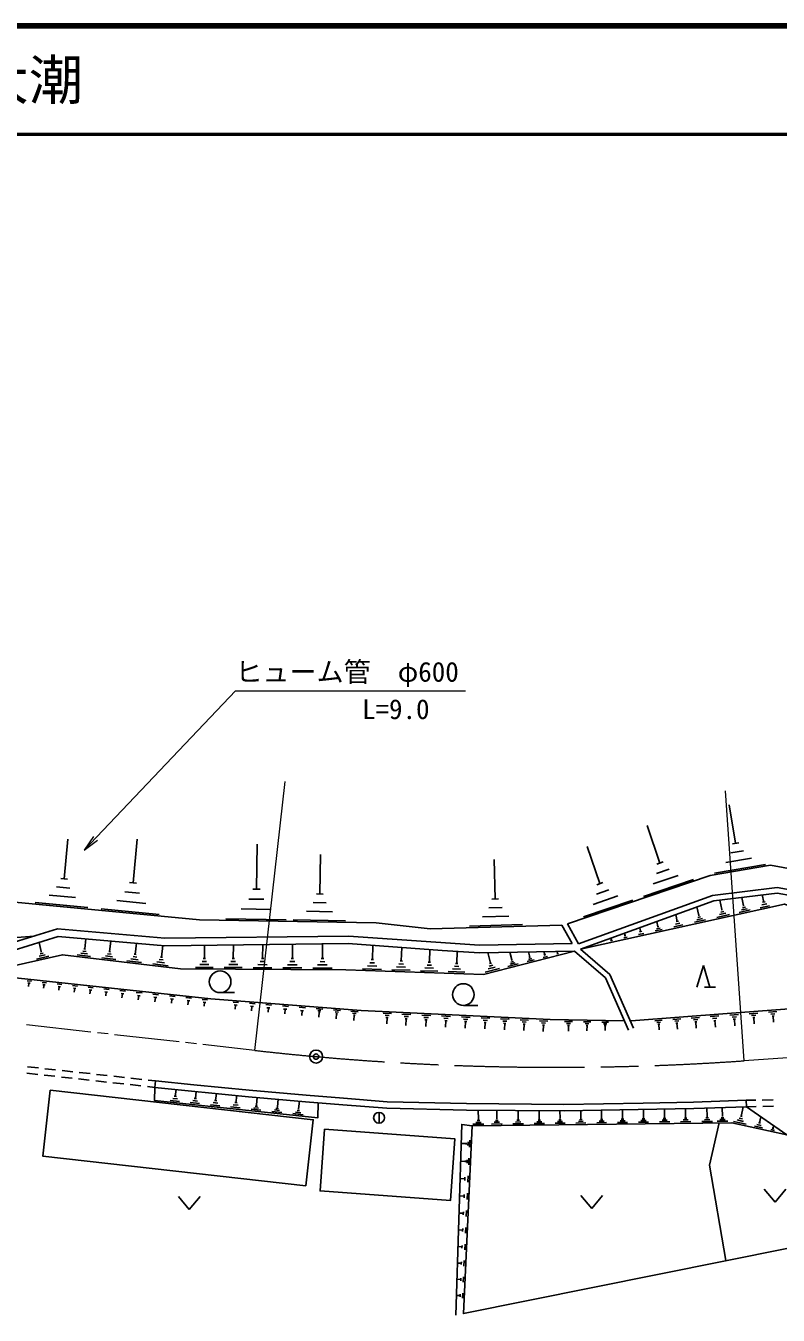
# Model space of a CAD drawing. Units: millimetres, scale not verified. Extents: x 40000 to 680000, y 20000 to 380000.
# Drawn here: x 434746 to 504248, y 260883 to 380000 of the extents above; entities that cross this region are included whole.
import ezdxf
from ezdxf.enums import TextEntityAlignment as Align

# ---------------------------------------------------------------- set-up
doc = ezdxf.new("R2010")
doc.units = ezdxf.units.MM
doc.header["$LTSCALE"] = 1000
doc.header["$PDMODE"] = 32
doc.header["$PDSIZE"] = 500
doc.linetypes.add('CHAIN', pattern=[18.5, 12, -1.5, 3.5, -1.5])
for name, color, linetype, lineweight in [('M-BGD', 7, 'Continuous', 25), ('M-BMK', 2, 'CHAIN', 13), ('M-BMK-SRVR', 3, 'Continuous', 25), ('M-STR-HTXT', 7, 'Continuous', 13), ('M-STR-STRC', 7, 'Continuous', 25), ('M-TTL', 2, 'Continuous', 140), ('M-TTL-LINE', 7, 'Continuous', 50)]:
    doc.layers.add(name, color=color, linetype=linetype, lineweight=lineweight)
doc.layers.add('M-TTL-TXT', color=7, linetype='Continuous')
doc.styles.add('ＭＳ ゴシック', font='')
doc.styles.get('ＭＳ ゴシック').set_extended_font_data('MS Gothic')

# ---------------------------------------------------------------- blocks, each defined once
blk = doc.blocks.new('open_arrow')
at = {"color": 0, "linetype": 'Continuous', "lineweight": -2}
blk.add_lwpolyline([(7.5, 1.25), (0, 0), (7.5, -1.25)], dxfattribs=at)

msp = doc.modelspace()

# ---------------------------------------------------------------- linework, layer by layer
at = {"layer": 'M-BGD'}
for p, q in [((500316, 304484), (499710, 308030)), ((493325, 302656), (492151, 306118)), ((438280, 301203), (438629, 304858)), ((444653, 300837), (445037, 304854)), ((456054, 300238), (456122, 304401)), ((501042, 303797), (499860, 303595)), ((500612, 304534), (500021, 304433)), ((461903, 299795), (461962, 303436)), ((478113, 299335), (478014, 302993)), ((493613, 302754), (493036, 302558)), ((501767, 303110), (499403, 302706)), ((495001, 301509), (492692, 300726)), ((494163, 302083), (493009, 301691)), ((503084, 302524), (498356, 301716)), ((438811, 300333), (437593, 300449)), ((438585, 301174), (437975, 301233)), ((444988, 300805), (444319, 300869)), ((456400, 300233), (455707, 300244)), ((496415, 301131), (491799, 299566)), ((440484, 298534), (435611, 299000)), ((439343, 299463), (436906, 299696)), ((445822, 298924), (443144, 299180)), ((445238, 299881), (443899, 300009)), ((456732, 299302), (455345, 299325)), ((462496, 298975), (461283, 298995)), ((462206, 299790), (461599, 299800)), ((478418, 299343), (477808, 299327)), ((499039, 298349), (498847, 299222)), ((501048, 298714), (500880, 299476)), ((502918, 299053), (502773, 299712)), ((503028, 299077), (502808, 299029)), ((447075, 297904), (441720, 298416)), ((457411, 298365), (454636, 298411)), ((463090, 298156), (460662, 298196)), ((478745, 298539), (477526, 298506)), ((494920, 297267), (494784, 297888)), ((496912, 297816), (496741, 298594)), ((496977, 297830), (496847, 297801)), ((499749, 297895), (498585, 297639)), ((499415, 298025), (498833, 297897)), ((499227, 298187), (498936, 298123)), ((499112, 298365), (498966, 298333)), ((501668, 298318), (500652, 298094)), ((501376, 298431), (500868, 298319)), ((501212, 298572), (500958, 298516)), ((501111, 298728), (500984, 298700)), ((503454, 298711), (502575, 298517)), ((503186, 298882), (502747, 298785)), ((458783, 297418), (453233, 297508)), ((464290, 297327), (459435, 297407)), ((480618, 296963), (475741, 296831)), ((479376, 297743), (476938, 297676)), ((484262, 296912), (485214, 295218)), ((484772, 297025), (485808, 295182)), ((491538, 296336), (491460, 296689)), ((493331, 296651), (493011, 296581)), ((493136, 296776), (493031, 297256)), ((493216, 296793), (493056, 296758)), ((495426, 296944), (494597, 296762)), ((495173, 297106), (494759, 297014)), ((495024, 297290), (494817, 297244)), ((497546, 297411), (496507, 297182)), ((497248, 297527), (496729, 297412)), ((497080, 297671), (496821, 297614)), ((440190, 294714), (440302, 295646)), ((442489, 294470), (442606, 295447)), ((488937, 295516), (488752, 295476)), ((488845, 295496), (488794, 295728)), ((490302, 295817), (489982, 295746)), ((490187, 295959), (490027, 295924)), ((490107, 295942), (490054, 296182)), ((491826, 296152), (491354, 296048)), ((491656, 296362), (491420, 296310)), ((493527, 296526), (492887, 296385)), ((436170, 294480), (435979, 295325)), ((436354, 294324), (436072, 294260)), ((436241, 294496), (436100, 294464)), ((440451, 294263), (439830, 294337)), ((440321, 294489), (440010, 294526)), ((440268, 294705), (440113, 294724)), ((442626, 294233), (442300, 294272)), ((442570, 294460), (442408, 294480)), ((444934, 294209), (444764, 294229)), ((444849, 294219), (444972, 295241)), ((447272, 293961), (447400, 295031)), ((451239, 293831), (451247, 295057)), ((453912, 293833), (453919, 295088)), ((456622, 293836), (456629, 295118)), ((459370, 293838), (459378, 295149)), ((462157, 293841), (462165, 295181)), ((466759, 293734), (466801, 295050)), ((469432, 293608), (469473, 294864)), ((472028, 293485), (472067, 294684)), ((474550, 293366), (474586, 294509)), ((477670, 293391), (477417, 294379)), ((479638, 293701), (479455, 294416)), ((481292, 293961), (481168, 294446)), ((482683, 294180), (482608, 294472)), ((483960, 294300), (483787, 294256)), ((483874, 294278), (483818, 294493)), ((436861, 294044), (435734, 293789)), ((436537, 294168), (435974, 294040)), ((440737, 294019), (439495, 294167)), ((443062, 293741), (441760, 293897)), ((442763, 293997), (442112, 294075)), ((445450, 293455), (444086, 293618)), ((445136, 293723), (444454, 293805)), ((444993, 293971), (444652, 294012)), ((447900, 293162), (446474, 293333)), ((447572, 293443), (446859, 293528)), ((447422, 293702), (447066, 293744)), ((447362, 293950), (447183, 293972)), ((451645, 293283), (450827, 293288)), ((451442, 293557), (451033, 293560)), ((451341, 293830), (451137, 293831)), ((454326, 293273), (453490, 293278)), ((454119, 293553), (453701, 293556)), ((454016, 293833), (453807, 293834)), ((457046, 293263), (456191, 293268)), ((456834, 293550), (456406, 293552)), ((456728, 293835), (456515, 293836)), ((459803, 293253), (458929, 293258)), ((459587, 293546), (459149, 293548)), ((459479, 293838), (459260, 293839)), ((462600, 293243), (461706, 293248)), ((462378, 293542), (461931, 293545)), ((462268, 293840), (462045, 293842)), ((467179, 293135), (466301, 293163)), ((466969, 293434), (466530, 293449)), ((466869, 293730), (466649, 293737)), ((469833, 293036), (468995, 293063)), ((469632, 293322), (469214, 293335)), ((469537, 293604), (469327, 293611)), ((472219, 293212), (471820, 293225)), ((472128, 293482), (471928, 293488)), ((474732, 293106), (474351, 293119)), ((474645, 293363), (474454, 293369)), ((478112, 293037), (477453, 292868)), ((477891, 293214), (477562, 293130)), ((477753, 293413), (477588, 293370)), ((480236, 293347), (479284, 293103)), ((479958, 293445), (479481, 293323)), ((479798, 293573), (479560, 293512)), ((479698, 293716), (479579, 293686)), ((481698, 293721), (481052, 293556)), ((481495, 293841), (481172, 293758)), ((481373, 293982), (481212, 293941)), ((482927, 294036), (482538, 293936)), ((482780, 294205), (482586, 294155)), ((496744, 291203), (497344, 293203)), ((497344, 293203), (497944, 291203)), ((452052, 293008), (450417, 293018)), ((454743, 292992), (453070, 293002)), ((457471, 292976), (455761, 292986)), ((460239, 292959), (458490, 292970)), ((463045, 292942), (461258, 292953)), ((467608, 292828), (465853, 292885)), ((470242, 292743), (468567, 292797)), ((472801, 292660), (471203, 292712)), ((472410, 292940), (471612, 292966)), ((475286, 292580), (473763, 292629)), ((474914, 292846), (474152, 292871)), ((478497, 292902), (477180, 292564)), ((434864, 291779), (435259, 291737)), ((434942, 291571), (435140, 291550)), ((435041, 291560), (435009, 291264)), ((436244, 291632), (436659, 291588)), ((436326, 291414), (436533, 291392)), ((436429, 291403), (436396, 291091)), ((437643, 291484), (438078, 291437)), ((437729, 291255), (437946, 291231)), ((437838, 291243), (437803, 290917)), ((439063, 291333), (439518, 291284)), ((439152, 291093), (439380, 291069)), ((439266, 291081), (439230, 290739)), ((440502, 291180), (440978, 291129)), ((440596, 290929), (440834, 290904)), ((440715, 290917), (440677, 290560)), ((441962, 291025), (442459, 290972)), ((442060, 290763), (442308, 290737)), ((442184, 290750), (442144, 290377)), ((443443, 290868), (443961, 290812)), ((444944, 290708), (445484, 290651)), ((452698, 290690), (454032, 290690)), ((497444, 291203), (498444, 291203)), ((443545, 290595), (443804, 290567)), ((443674, 290581), (443633, 290192)), ((445051, 290424), (445320, 290395)), ((445185, 290410), (445142, 290005)), ((446480, 290545), (447016, 290488)), ((446585, 290262), (446854, 290234)), ((446720, 290248), (446677, 289846)), ((448019, 290381), (448539, 290326)), ((448121, 290107), (448382, 290080)), ((448251, 290093), (448210, 289703)), ((449542, 290220), (450046, 290166)), ((449641, 289954), (449893, 289927)), ((449767, 289941), (449727, 289562)), ((451049, 290059), (451537, 290008)), ((451145, 289802), (451389, 289776)), ((451267, 289789), (451228, 289423)), ((453897, 289814), (454407, 289774)), ((454004, 289549), (454260, 289529)), ((454132, 289539), (454102, 289156)), ((455396, 289696), (455923, 289655)), ((456912, 289577), (457457, 289535)), ((458444, 289457), (459009, 289413)), ((475164, 289506), (476497, 289506)), ((455507, 289422), (455771, 289401)), ((455639, 289412), (455608, 289016)), ((457027, 289294), (457299, 289273)), ((457163, 289283), (457131, 288874)), ((458563, 289164), (458845, 289142)), ((458704, 289153), (458671, 288730)), ((459994, 289336), (460582, 289289)), ((460118, 289030), (460412, 289007)), ((460265, 289018), (460230, 288577)), ((461567, 289212), (462180, 289164)), ((461708, 289047), (462014, 289023)), ((461772, 288888), (461926, 288876)), ((461849, 288882), (461813, 288422)), ((463164, 289087), (463802, 289037)), ((463311, 288915), (463630, 288890)), ((463378, 288749), (463538, 288737)), ((463458, 288743), (463420, 288264)), ((464786, 288960), (465450, 288908)), ((464939, 288781), (465271, 288755)), ((465009, 288608), (465175, 288595)), ((465092, 288602), (465053, 288104)), ((467748, 288788), (468518, 288751)), ((467931, 288587), (468316, 288568)), ((468018, 288389), (468211, 288380)), ((468115, 288385), (468087, 287807)), ((469482, 288705), (470322, 288664)), ((469682, 288485), (470102, 288464)), ((469777, 288269), (469987, 288259)), ((469882, 288264), (469851, 287634)), ((471325, 288616), (472157, 288576)), ((471523, 288398), (471939, 288378)), ((473161, 288527), (473982, 288488)), ((473356, 288312), (473767, 288292)), ((474986, 288439), (475798, 288400)), ((476802, 288352), (477603, 288313)), ((478607, 288265), (479399, 288226)), ((496221, 288335), (496989, 288393)), ((497971, 288467), (498770, 288528)), ((498186, 288282), (498585, 288313)), ((499766, 288603), (500568, 288663)), ((499982, 288417), (500383, 288448)), ((501577, 288739), (502355, 288798)), ((501786, 288560), (502175, 288589)), ((501898, 288373), (502093, 288388)), ((501995, 288380), (502039, 287797)), ((503364, 288874), (504117, 288931)), ((503566, 288700), (503943, 288729)), ((503675, 288519), (503863, 288533)), ((503769, 288526), (503811, 287962)), ((471617, 288185), (471825, 288175)), ((471721, 288180), (471691, 287556)), ((473449, 288102), (473654, 288092)), ((473552, 288097), (473522, 287480)), ((475179, 288227), (475585, 288207)), ((475271, 288019), (475474, 288009)), ((475372, 288014), (475343, 287405)), ((476992, 288142), (477393, 288122)), ((477083, 287936), (477283, 287927)), ((477183, 287931), (477154, 287330)), ((478796, 288057), (479192, 288038)), ((478885, 287854), (479083, 287845)), ((478984, 287849), (478955, 287255)), ((480403, 288178), (481185, 288140)), ((480589, 287973), (480980, 287954)), ((480677, 287773), (480873, 287763)), ((480775, 287768), (480747, 287181)), ((482189, 288092), (482961, 288054)), ((482373, 287889), (482759, 287871)), ((482460, 287691), (482653, 287682)), ((482557, 287687), (482529, 287107)), ((484522, 288020), (485239, 288007)), ((484698, 287837), (485057, 287830)), ((484784, 287656), (484964, 287653)), ((484874, 287654), (484864, 287116)), ((486263, 287988), (486933, 287976)), ((486427, 287817), (486763, 287811)), ((486508, 287648), (486676, 287645)), ((486592, 287647), (486583, 287144)), ((487956, 287957), (488581, 287946)), ((488110, 287798), (488422, 287792)), ((488185, 287641), (488341, 287638)), ((488263, 287639), (488254, 287171)), ((492848, 288080), (493531, 288132)), ((493032, 287923), (493373, 287948)), ((493130, 287758), (493301, 287771)), ((493215, 287765), (493254, 287252)), ((494501, 288205), (495239, 288261)), ((494700, 288035), (495069, 288063)), ((494806, 287857), (494990, 287871)), ((494898, 287864), (494940, 287311)), ((496427, 288158), (496812, 288187)), ((496538, 287973), (496730, 287987)), ((496634, 287980), (496678, 287404)), ((498301, 288090), (498501, 288105)), ((498401, 288098), (498446, 287498)), ((500097, 288225), (500298, 288240)), ((500197, 288232), (500243, 287631)), ((435909, 283724), (434916, 283833)), ((437500, 283548), (436506, 283658)), ((435844, 283127), (434850, 283237)), ((437434, 282952), (436440, 283062)), ((439024, 282777), (438030, 282886)), ((439090, 283373), (438096, 283483)), ((440615, 282601), (439621, 282711)), ((440681, 283197), (439687, 283307)), ((442205, 282426), (441211, 282535)), ((442271, 283022), (441277, 283132)), ((443795, 282250), (442801, 282360)), ((443861, 282847), (442867, 282956)), ((445452, 282671), (444458, 282781)), ((446728, 282530), (446048, 282605)), ((446728, 282530), (446668, 281933)), ((445386, 282075), (444392, 282184)), ((446662, 281934), (445982, 282009)), ((448556, 281100), (448624, 281739)), ((450413, 280907), (450483, 281554)), ((452282, 280713), (452352, 281367)), ((454161, 280517), (454231, 281180)), ((448936, 280629), (448085, 280720)), ((448746, 280864), (448320, 280910)), ((448663, 281088), (448450, 281111)), ((450799, 280429), (449936, 280522)), ((450606, 280668), (450175, 280714)), ((450521, 280895), (450306, 280918)), ((452671, 280229), (451798, 280323)), ((452477, 280471), (452040, 280518)), ((452391, 280701), (452172, 280724)), ((454555, 280028), (453671, 280122)), ((454358, 280272), (453916, 280320)), ((454271, 280505), (454050, 280529)), ((456251, 279999), (455800, 280047)), ((456155, 280161), (455929, 280185)), ((456114, 280317), (456002, 280329)), ((456058, 280323), (456130, 281000)), ((458083, 279964), (457851, 279989)), ((458042, 280125), (457925, 280138)), ((457984, 280132), (458058, 280829)), ((459997, 279930), (459877, 279943)), ((459937, 279937), (460014, 280655)), ((495698, 279237), (495689, 279951)), ((497675, 279275), (497666, 280008)), ((499095, 279292), (499086, 280025)), ((500832, 279246), (501026, 280129)), ((502180, 280753), (501299, 280739)), ((501299, 280739), (501321, 280139)), ((502220, 280154), (501321, 280139)), ((503779, 280779), (502779, 280763)), ((503820, 280181), (502820, 280164)), ((456461, 279824), (455559, 279921)), ((458399, 279617), (457469, 279716)), ((458183, 279797), (457718, 279846)), ((460365, 279407), (459407, 279509)), ((460143, 279592), (459664, 279643)), ((460040, 279764), (459800, 279790)), ((467374, 279624), (467374, 278624)), ((476679, 278864), (476426, 278861)), ((476614, 279032), (476487, 279030)), ((476550, 279031), (476541, 279788)), ((478382, 278885), (478130, 278882)), ((478317, 279053), (478191, 279051)), ((478254, 279052), (478244, 279809)), ((480480, 278737), (479991, 278731)), ((480356, 278899), (480112, 278896)), ((480293, 279061), (480171, 279060)), ((480232, 279060), (480223, 279794)), ((482420, 278756), (481946, 278750)), ((482299, 278912), (482063, 278910)), ((482238, 279070), (482120, 279068)), ((482179, 279069), (482170, 279779)), ((484329, 278774), (483870, 278769)), ((484212, 278926), (483983, 278923)), ((484153, 279078), (484039, 279077)), ((484096, 279077), (484087, 279765)), ((486245, 278798), (485787, 278792)), ((486128, 278949), (485899, 278947)), ((486069, 279101), (485955, 279100)), ((486012, 279101), (486004, 279788)), ((488170, 278823), (487708, 278817)), ((488052, 278975), (487822, 278972)), ((487993, 279129), (487877, 279127)), ((487935, 279128), (487927, 279820)), ((490102, 278848), (489637, 278842)), ((489983, 279001), (489751, 278999)), ((489923, 279156), (489807, 279154)), ((489865, 279155), (489857, 279853)), ((492041, 278873), (491572, 278867)), ((491921, 279028), (491687, 279025)), ((491861, 279183), (491744, 279182)), ((491802, 279182), (491794, 279885)), ((494225, 278744), (493280, 278732)), ((493987, 278898), (493514, 278892)), ((493867, 279054), (493630, 279051)), ((493806, 279211), (493688, 279209)), ((493747, 279210), (493738, 279918)), ((496179, 278768), (495228, 278756)), ((495940, 278923), (495464, 278917)), ((495819, 279080), (495581, 279077)), ((495757, 279238), (495638, 279237)), ((498169, 278792), (497192, 278780)), ((497923, 278952), (497434, 278946)), ((497799, 279113), (497555, 279110)), ((497736, 279275), (497614, 279274)), ((499589, 278810), (498612, 278798)), ((499343, 278969), (498854, 278963)), ((499219, 279131), (498975, 279128)), ((499156, 279293), (499034, 279291)), ((501291, 278527), (500113, 278787)), ((501040, 278788), (500451, 278918)), ((500936, 279017), (500641, 279082)), ((500905, 279230), (500758, 279262)), ((502517, 278654), (502642, 279220)), ((477061, 278532), (476052, 278520)), ((476807, 278697), (476302, 278691)), ((478765, 278553), (477755, 278541)), ((478510, 278718), (478005, 278712)), ((480727, 278577), (479749, 278565)), ((482659, 278601), (481711, 278589)), ((484560, 278625), (483643, 278613)), ((486476, 278648), (485560, 278637)), ((488402, 278672), (487479, 278660)), ((490336, 278696), (489406, 278684)), ((492277, 278720), (491340, 278708)), ((502812, 278193), (502056, 278359)), ((502664, 278423), (502287, 278506)), ((502612, 278633), (502423, 278674)), ((503899, 277954), (503573, 278025)), ((503853, 278134), (503691, 278170)), ((503772, 278152), (503826, 278396)), ((475427, 276736), (474947, 276759)), ((475430, 276816), (475423, 276656)), ((475594, 276889), (475579, 276569)), ((475761, 277041), (475731, 276402)), ((475364, 275175), (475357, 275020)), ((475523, 275245), (475508, 274936)), ((475685, 275393), (475656, 274774)), ((475361, 275097), (474896, 275119)), ((475296, 273479), (474847, 273500)), ((475303, 273629), (475289, 273329)), ((475609, 273765), (475581, 273166)), ((448850, 271838), (449850, 270638)), ((449850, 270638), (450850, 271838)), ((475232, 271881), (474797, 271901)), ((475238, 272025), (475225, 271736)), ((475535, 272157), (475508, 271578)), ((486024, 271931), (487024, 270731)), ((487024, 270731), (488024, 271931)), ((502953, 272525), (503953, 271325)), ((503953, 271325), (504953, 272525)), ((475175, 270442), (475162, 270162)), ((475461, 270569), (475435, 270010)), ((475168, 270302), (474749, 270322)), ((475106, 268744), (474701, 268762)), ((475112, 268879), (475100, 268609)), ((475388, 269001), (475363, 268461)), ((475044, 267204), (474654, 267222)), ((475050, 267334), (475038, 267074)), ((475317, 267453), (475292, 266932)), ((474983, 265684), (474607, 265702)), ((474989, 265810), (474977, 265559)), ((475246, 265923), (475222, 265422)), ((474923, 264183), (474561, 264200)), ((474929, 264304), (474917, 264062)), ((475176, 264413), (475153, 263930)), ((474863, 262700), (474515, 262717)), ((474869, 262817), (474858, 262584)), ((475107, 262922), (475085, 262457))]:
    msp.add_line(p, q, dxfattribs=at)
for points in [[(562402, 302169), (545856, 301399), (538319, 306565), (521784, 300764), (512456, 298899), (504165, 300389), (498170, 299642), (485808, 295182)], [(562426, 301669), (545712, 300892), (538245, 306009), (521917, 300281), (512461, 298390), (504151, 299884), (498288, 299152), (485977, 294712)], [(485977, 294712), (504824, 298858), (511782, 296533), (522033, 297197), (537752, 303978), (545616, 298940), (562286, 299490)], [(521696, 302825), (512564, 300798), (503532, 302448), (497958, 301496), (484772, 297025)], [(484262, 296912), (472105, 296582), (467119, 297131), (450784, 297399), (414067, 300909), (397345, 300383), (394191, 298125), (406757, 296190), (422084, 296241), (427463, 295279), (435508, 295912)], [(485214, 295218), (476663, 295066), (464545, 295908), (447603, 295716), (437662, 296578), (433266, 295218), (428275, 291881)], [(485432, 294522), (476645, 294365), (473214, 294584), (464525, 295208), (447577, 295016), (437738, 295869), (433571, 294579), (429144, 291620)], [(485432, 294522), (477039, 292373), (464321, 292785), (449028, 292877), (438137, 294179), (430328, 292412), (451854, 290125), (465730, 289036), (483177, 288194), (490033, 288069)], [(485432, 294522), (488293, 292049), (490411, 287204)], [(490869, 287404), (488706, 292353), (485977, 294712)], [(561724, 290718), (544004, 290540), (527286, 290424), (517985, 290129), (499525, 288750), (490671, 288067)], [(501299, 280739), (496437, 280564), (491785, 280486), (484459, 280362), (475460, 280430), (468114, 280600), (464089, 280925), (460636, 281202), (455371, 281670), (450283, 282151), (446728, 282530)], [(461740, 280512), (461718, 279111), (446627, 280725), (446668, 281933)], [(446668, 281933), (455315, 281072), (460585, 280605), (464041, 280327), (468083, 280001), (475450, 279830), (484462, 279762), (496453, 279964), (501321, 280139)], [(501321, 280139), (505044, 277548), (499971, 278664), (475973, 278369), (475169, 261037), (511169, 268289)], [(474459, 260883), (475016, 278515), (475973, 278369)], [(499424, 265923), (497911, 274735), (498807, 278650)]]:
    msp.add_lwpolyline(points, dxfattribs=at)
for points in [[(437004, 281681), (461299, 278945), (460612, 272847), (436317, 275583)], [(462344, 278059), (474389, 277176), (473971, 271480), (461926, 272363)]]:
    msp.add_lwpolyline(points, close=True, dxfattribs=at)
for centre, radius in [((452698, 291690), 1000), ((475164, 290506), 1000), ((467374, 279124), 500)]:
    msp.add_circle(centre, radius, dxfattribs=at)
at = {"layer": 'M-BMK'}
for p, q in [((440762, 287043), (434799, 287711)), ((442352, 286864), (441358, 286976)), ((448911, 286129), (442948, 286798)), ((450501, 285951), (449507, 286062)), ((455917, 285343), (451097, 285884)), ((508086, 284873), (501109, 284388))]:
    msp.add_line(p, q, dxfattribs=at)
msp.add_arc((483775, 533786), 250000, 263.60208, 273.97587, dxfattribs=at)
at = {"layer": 'M-BMK-SRVR'}
msp.add_circle((461561, 284775), 600, dxfattribs=at)
msp.add_point((461561, 284775), dxfattribs=at)
at = {"layer": 'M-STR-HTXT'}
for p, q in [((455917, 285343), (458703, 310188)), ((501109, 284388), (499376, 309328))]:
    msp.add_line(p, q, dxfattribs=at)
msp.add_lwpolyline([(440153, 303838), (454104, 318555), (475354, 318555)], dxfattribs=at)
at = {"layer": 'M-STR-STRC'}
for p, q in [((487768, 300750), (486604, 304183)), ((488599, 300182), (487455, 299794)), ((488054, 300847), (487482, 300653)), ((490833, 299238), (486256, 297686)), ((489430, 299613), (487141, 298837))]:
    msp.add_line(p, q, dxfattribs=at)
at = {"layer": 'M-TTL'}
msp.add_line((680000, 380000), (40000, 380000), dxfattribs=at)
at = {"layer": 'M-TTL-LINE'}
msp.add_line((40000, 370000), (680000, 370000), dxfattribs=at)

# ---------------------------------------------------------------- block references
at = {"layer": 'M-STR-HTXT', "xscale": 200, "yscale": 200, "rotation": 46.5}
msp.add_blockref('open_arrow', (440153, 303838), dxfattribs=at)

# ---------------------------------------------------------------- texts
at = {"layer": 'M-STR-HTXT', "style": 'ＭＳ ゴシック'}
for s, p in [('ヒューム管\u3000φ600', (454104, 318855)), ('L=9.0', (465806, 315404))]:
    msp.add_text(s, height=1833, dxfattribs=at).set_placement(p, align=Align.BOTTOM_LEFT)
at = {"layer": 'M-TTL-TXT', "style": 'ＭＳ ゴシック'}
msp.add_text('周南市大字大潮', height=3666, dxfattribs=at).set_placement((405024, 375000), align=Align.MIDDLE_LEFT)

doc.saveas('drawing.dxf')
